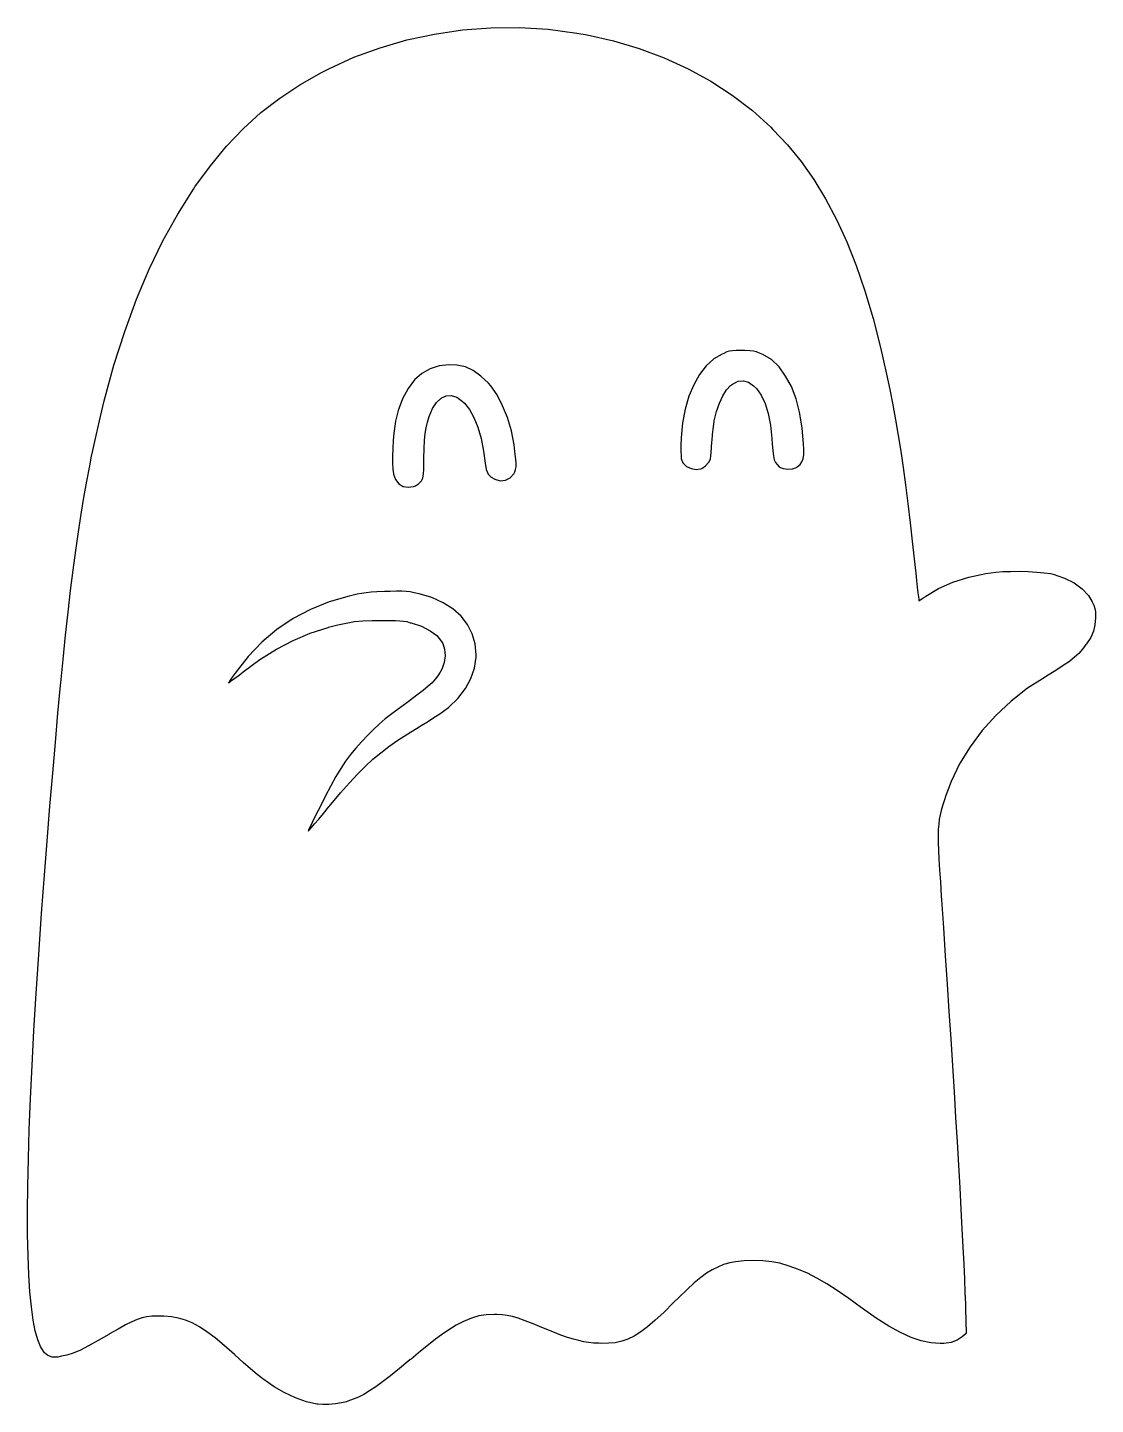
# Model space of a CAD drawing. Extents: x 26 to 70, y -152 to -25.
# Drawn here: x 61.82 to 64.882, y -152.317 to -148.37 of the extents above; entities that cross this region are included whole.
import ezdxf

# ---------------------------------------------------------------- set-up
doc = ezdxf.new("R2010")
doc.units = 0
doc.layers.add('BLACK', color=7, linetype='CONTINUOUS')

msp = doc.modelspace()

# ---------------------------------------------------------------- linework, layer by layer
at = {"layer": 'BLACK', "linetype": 'CONTINUOUS'}
for p, q in [((62.8306, -148.428), (62.9077, -148.405)), ((62.9077, -148.405), (62.9868, -148.389)), ((62.9868, -148.389), (63.0672, -148.377)), ((63.0672, -148.377), (63.1487, -148.371)), ((63.1487, -148.371), (63.2307, -148.37)), ((63.2307, -148.37), (63.3129, -148.375)), ((63.3129, -148.375), (63.3946, -148.386)), ((63.3946, -148.386), (63.4246, -148.391)), ((63.4246, -148.391), (63.5003, -148.408)), ((62.7558, -148.455), (62.8306, -148.428)), ((63.5003, -148.408), (63.574, -148.43)), ((63.574, -148.43), (63.6453, -148.457)), ((62.6838, -148.488), (62.7558, -148.455)), ((63.6453, -148.457), (63.7137, -148.488)), ((62.6009, -148.534), (62.6628, -148.499)), ((62.6628, -148.499), (62.6838, -148.488)), ((63.7137, -148.488), (63.7789, -148.524)), ((63.7789, -148.524), (63.8405, -148.564)), ((62.5432, -148.572), (62.6009, -148.534)), ((63.8405, -148.564), (63.898, -148.608)), ((62.4893, -148.614), (62.5432, -148.572)), ((62.4385, -148.66), (62.4893, -148.614)), ((63.898, -148.608), (63.951, -148.656)), ((62.3904, -148.71), (62.4385, -148.66)), ((63.951, -148.656), (63.957, -148.662)), ((63.957, -148.662), (63.9986, -148.706)), ((62.3445, -148.766), (62.3904, -148.71)), ((63.9986, -148.706), (64.0375, -148.754)), ((64.0375, -148.754), (64.0738, -148.806)), ((62.3, -148.827), (62.3445, -148.766)), ((62.2506, -148.905), (62.2955, -148.833)), ((62.2955, -148.833), (62.3, -148.827)), ((64.0738, -148.806), (64.1077, -148.861)), ((64.1077, -148.861), (64.1392, -148.92)), ((62.2084, -148.981), (62.2506, -148.905)), ((64.1392, -148.92), (64.1684, -148.984)), ((62.1691, -149.063), (62.2084, -148.981)), ((64.1684, -148.984), (64.1956, -149.052)), ((62.1325, -149.149), (62.1691, -149.063)), ((64.1956, -149.052), (64.2208, -149.125)), ((62.0988, -149.241), (62.1325, -149.149)), ((64.2208, -149.125), (64.2441, -149.204)), ((64.2441, -149.204), (64.2657, -149.287)), ((62.068, -149.338), (62.0988, -149.241)), ((63.8117, -149.306), (63.7876, -149.32)), ((63.8159, -149.304), (63.8117, -149.306)), ((63.8245, -149.3), (63.8159, -149.304)), ((63.8322, -149.298), (63.8245, -149.3)), ((63.8408, -149.297), (63.8322, -149.298)), ((63.8519, -149.296), (63.8408, -149.297)), ((63.8674, -149.296), (63.8519, -149.296)), ((63.8765, -149.296), (63.8674, -149.296)), ((63.8906, -149.297), (63.8765, -149.296)), ((63.9013, -149.298), (63.8906, -149.297)), ((63.9102, -149.3), (63.9013, -149.298)), ((63.9189, -149.303), (63.9102, -149.3)), ((63.9285, -149.307), (63.9189, -149.303)), ((63.9527, -149.322), (63.9285, -149.307)), ((64.2657, -149.287), (64.2829, -149.364)), ((62.0402, -149.44), (62.068, -149.338)), ((62.9741, -149.348), (62.9504, -149.362)), ((63.0004, -149.34), (62.9741, -149.348)), ((63.0291, -149.337), (63.0004, -149.34)), ((63.0507, -149.338), (63.0291, -149.337)), ((63.0753, -149.343), (63.0507, -149.338)), ((63.098, -149.353), (63.0753, -149.343)), ((63.1196, -149.369), (63.098, -149.353)), ((63.7658, -149.34), (63.7465, -149.365)), ((63.7876, -149.32), (63.7658, -149.34)), ((63.9745, -149.343), (63.9527, -149.322)), ((63.9935, -149.369), (63.9745, -149.343)), ((62.9293, -149.38), (62.9109, -149.405)), ((62.9504, -149.362), (62.9293, -149.38)), ((63.1412, -149.389), (63.1196, -149.369)), ((63.1479, -149.397), (63.1412, -149.389)), ((63.7465, -149.365), (63.7299, -149.394)), ((63.8349, -149.396), (63.8411, -149.392)), ((63.8411, -149.392), (63.857, -149.384)), ((63.857, -149.384), (63.8722, -149.383)), ((63.8722, -149.383), (63.8869, -149.387)), ((63.8869, -149.387), (63.9016, -149.397)), ((64.0098, -149.399), (63.9935, -149.369)), ((64.2829, -149.364), (64.2921, -149.408)), ((62.9109, -149.405), (62.8955, -149.434)), ((62.9928, -149.445), (63.0057, -149.432)), ((63.0057, -149.432), (63.0198, -149.426)), ((63.0198, -149.426), (63.0348, -149.425)), ((63.0348, -149.425), (63.0504, -149.43)), ((63.0504, -149.43), (63.0664, -149.441)), ((63.1661, -149.423), (63.1479, -149.397)), ((63.1822, -149.454), (63.1661, -149.423)), ((63.7161, -149.427), (63.7054, -149.464)), ((63.7299, -149.394), (63.7161, -149.427)), ((63.8034, -149.447), (63.8131, -149.426)), ((63.8131, -149.426), (63.8238, -149.409)), ((63.8238, -149.409), (63.8349, -149.396)), ((63.9016, -149.397), (63.9095, -149.405)), ((63.9095, -149.405), (63.9232, -149.424)), ((63.9232, -149.424), (63.9346, -149.448)), ((64.0232, -149.434), (64.0098, -149.399)), ((64.2921, -149.408), (64.3007, -149.452)), ((62.0261, -149.497), (62.0362, -149.456)), ((62.0362, -149.456), (62.0402, -149.44)), ((62.883, -149.468), (62.8753, -149.498)), ((62.8955, -149.434), (62.883, -149.468)), ((62.9715, -149.485), (62.9813, -149.462)), ((62.9813, -149.462), (62.9928, -149.445)), ((63.0664, -149.441), (63.0724, -149.447)), ((63.0724, -149.447), (63.0868, -149.465)), ((63.0868, -149.465), (63.0996, -149.488)), ((63.196, -149.488), (63.1822, -149.454)), ((63.7054, -149.464), (63.698, -149.503)), ((63.7888, -149.497), (63.7952, -149.471)), ((63.7952, -149.471), (63.8034, -149.447)), ((63.9346, -149.448), (63.9435, -149.476)), ((64.0336, -149.473), (64.0232, -149.434)), ((64.3007, -149.452), (64.3087, -149.495)), ((62.0165, -149.539), (62.0261, -149.497)), ((62.8753, -149.498), (62.8727, -149.513)), ((62.9627, -149.517), (62.9667, -149.501)), ((62.9667, -149.501), (62.9715, -149.485)), ((63.0996, -149.488), (63.1108, -149.516)), ((63.2071, -149.526), (63.196, -149.488)), ((63.698, -149.503), (63.694, -149.546)), ((63.7855, -149.521), (63.7872, -149.507)), ((63.7872, -149.507), (63.7886, -149.498)), ((63.7886, -149.498), (63.7888, -149.497)), ((63.9435, -149.476), (63.95, -149.51)), ((63.95, -149.51), (63.9543, -149.548)), ((64.0409, -149.517), (64.0336, -149.473)), ((64.3087, -149.495), (64.3162, -149.539)), ((62.0073, -149.582), (62.0165, -149.539)), ((62.8704, -149.533), (62.8687, -149.554)), ((62.8727, -149.513), (62.8704, -149.533)), ((62.9579, -149.554), (62.9598, -149.534)), ((62.9598, -149.534), (62.9627, -149.517)), ((63.1108, -149.516), (63.1202, -149.548)), ((63.1202, -149.548), (63.1274, -149.584)), ((63.2153, -149.566), (63.2071, -149.526)), ((63.694, -149.546), (63.6933, -149.568)), ((63.7825, -149.554), (63.7839, -149.537)), ((63.7839, -149.537), (63.7855, -149.521)), ((63.9543, -149.548), (63.9552, -149.563)), ((64.0449, -149.564), (64.0409, -149.517)), ((64.3162, -149.539), (64.3234, -149.584)), ((62.0038, -149.599), (62.0073, -149.582)), ((62.8675, -149.577), (62.8669, -149.599)), ((62.8687, -149.554), (62.8675, -149.577)), ((62.9563, -149.605), (62.9568, -149.577)), ((62.9568, -149.577), (62.9579, -149.554)), ((63.1274, -149.584), (63.1321, -149.619)), ((63.2175, -149.585), (63.2153, -149.566)), ((63.2203, -149.608), (63.2175, -149.585)), ((63.6933, -149.568), (63.6933, -149.585)), ((63.6933, -149.585), (63.6935, -149.597)), ((63.7786, -149.599), (63.7797, -149.588)), ((63.7797, -149.588), (63.7809, -149.574)), ((63.7809, -149.574), (63.7822, -149.558)), ((63.7822, -149.558), (63.7825, -149.554)), ((63.9552, -149.563), (63.9565, -149.583)), ((63.9565, -149.583), (63.9582, -149.598)), ((64.0454, -149.578), (64.0449, -149.564)), ((64.0452, -149.594), (64.0454, -149.578)), ((64.3234, -149.584), (64.3304, -149.631)), ((61.9899, -149.67), (61.9984, -149.626)), ((61.9984, -149.626), (62.0038, -149.599)), ((62.8669, -149.599), (62.8669, -149.619)), ((62.8669, -149.619), (62.8676, -149.636)), ((62.9559, -149.637), (62.9562, -149.622)), ((62.9562, -149.622), (62.9563, -149.605)), ((63.1321, -149.619), (63.1351, -149.637)), ((63.2195, -149.637), (63.2209, -149.629)), ((63.2209, -149.619), (63.2203, -149.608)), ((63.2209, -149.629), (63.2209, -149.619)), ((63.6935, -149.597), (63.6942, -149.605)), ((63.6942, -149.605), (63.6954, -149.611)), ((63.6954, -149.611), (63.6974, -149.615)), ((63.6974, -149.615), (63.6992, -149.618)), ((63.6992, -149.618), (63.7096, -149.628)), ((63.7096, -149.628), (63.7226, -149.634)), ((63.7531, -149.634), (63.7641, -149.626)), ((63.7641, -149.626), (63.7728, -149.616)), ((63.7728, -149.616), (63.7776, -149.607)), ((63.7776, -149.607), (63.7778, -149.605)), ((63.7778, -149.605), (63.7786, -149.599)), ((63.9582, -149.598), (63.9606, -149.609)), ((63.9606, -149.609), (63.964, -149.617)), ((63.964, -149.617), (63.9687, -149.623)), ((63.9687, -149.623), (63.9752, -149.629)), ((63.9752, -149.629), (63.976, -149.63)), ((63.976, -149.63), (63.9862, -149.634)), ((64.0241, -149.631), (64.0268, -149.629)), ((64.0268, -149.629), (64.0347, -149.623)), ((64.0347, -149.623), (64.0401, -149.615)), ((64.0401, -149.615), (64.0436, -149.606)), ((64.0436, -149.606), (64.0452, -149.594)), ((61.9817, -149.717), (61.9899, -149.67)), ((62.8676, -149.636), (62.8692, -149.649)), ((62.8692, -149.649), (62.8693, -149.65)), ((62.8693, -149.65), (62.8752, -149.666)), ((62.8752, -149.666), (62.8848, -149.678)), ((62.9411, -149.678), (62.9489, -149.67)), ((62.9489, -149.67), (62.9492, -149.669)), ((62.9492, -149.669), (62.9516, -149.666)), ((62.9516, -149.666), (62.9534, -149.661)), ((62.9534, -149.661), (62.9547, -149.656)), ((62.9547, -149.656), (62.9555, -149.648)), ((62.9555, -149.648), (62.9559, -149.637)), ((63.1351, -149.637), (63.1408, -149.65)), ((63.1408, -149.65), (63.1496, -149.659)), ((63.1496, -149.659), (63.1596, -149.665)), ((63.1596, -149.665), (63.1752, -149.669)), ((63.1752, -149.669), (63.1903, -149.667)), ((63.1903, -149.667), (63.2036, -149.661)), ((63.2036, -149.661), (63.214, -149.649)), ((63.214, -149.649), (63.2167, -149.644)), ((63.2167, -149.644), (63.2195, -149.637)), ((63.7226, -149.634), (63.7366, -149.637)), ((63.7366, -149.637), (63.7496, -149.635)), ((63.7496, -149.635), (63.7531, -149.634)), ((63.9862, -149.634), (63.9993, -149.636)), ((63.9993, -149.636), (64.0128, -149.635)), ((64.0128, -149.635), (64.0241, -149.631)), ((64.3304, -149.631), (64.3372, -149.681)), ((62.8848, -149.678), (62.8972, -149.686)), ((62.8972, -149.686), (62.9116, -149.688)), ((62.9116, -149.688), (62.9271, -149.686)), ((62.9271, -149.686), (62.9321, -149.684)), ((62.9321, -149.684), (62.9411, -149.678)), ((64.3372, -149.681), (64.3439, -149.734)), ((61.9738, -149.765), (61.9817, -149.717)), ((64.3439, -149.734), (64.3506, -149.79)), ((61.9661, -149.816), (61.9738, -149.765)), ((61.9585, -149.869), (61.9661, -149.816)), ((64.3506, -149.79), (64.3575, -149.851)), ((64.3575, -149.851), (64.3647, -149.918)), ((61.9511, -149.925), (61.9585, -149.869)), ((61.9438, -149.984), (61.9511, -149.925)), ((64.3647, -149.918), (64.3664, -149.934)), ((64.3664, -149.934), (64.3686, -149.955)), ((64.4729, -149.96), (64.5182, -149.946)), ((64.5182, -149.946), (64.5674, -149.935)), ((64.5674, -149.935), (64.5964, -149.931)), ((64.5964, -149.931), (64.6162, -149.929)), ((64.6162, -149.929), (64.6392, -149.929)), ((64.6392, -149.929), (64.664, -149.928)), ((64.664, -149.928), (64.689, -149.929)), ((64.689, -149.929), (64.7131, -149.931)), ((64.7131, -149.931), (64.7347, -149.933)), ((64.7347, -149.933), (64.7524, -149.935)), ((64.7524, -149.935), (64.7605, -149.937)), ((64.7605, -149.937), (64.7924, -149.948)), ((61.9366, -150.046), (61.9438, -149.984)), ((62.8782, -149.986), (62.8593, -149.987)), ((62.8933, -149.986), (62.8782, -149.986)), ((62.9058, -149.987), (62.8933, -149.986)), ((64.3686, -149.955), (64.3707, -149.974)), ((64.3707, -149.974), (64.3724, -149.99)), ((64.3955, -150), (64.4319, -149.978)), ((64.4319, -149.978), (64.4729, -149.96)), ((64.7924, -149.948), (64.8201, -149.962)), ((64.8201, -149.962), (64.8433, -149.979)), ((64.8433, -149.979), (64.8614, -149.998)), ((62.6852, -150.016), (62.6316, -150.038)), ((62.7426, -150), (62.6852, -150.016)), ((62.75, -149.998), (62.7426, -150)), ((62.7649, -149.994), (62.75, -149.998)), ((62.778, -149.992), (62.7649, -149.994)), ((62.7908, -149.99), (62.778, -149.992)), ((62.8049, -149.989), (62.7908, -149.99)), ((62.8219, -149.988), (62.8049, -149.989)), ((62.8434, -149.987), (62.8219, -149.988)), ((62.8593, -149.987), (62.8434, -149.987)), ((62.9171, -149.988), (62.9058, -149.987)), ((62.9283, -149.99), (62.9171, -149.988)), ((62.9427, -149.993), (62.9283, -149.99)), ((62.9791, -150.004), (62.9427, -149.993)), ((63.0115, -150.019), (62.9791, -150.004)), ((63.0395, -150.036), (63.0115, -150.019)), ((64.3724, -149.99), (64.3739, -150.002)), ((64.3739, -150.002), (64.3749, -150.01)), ((64.3749, -150.01), (64.3753, -150.013)), ((64.3753, -150.013), (64.378, -150.011)), ((64.378, -150.011), (64.3844, -150.007)), ((64.3844, -150.007), (64.3932, -150.002)), ((64.3932, -150.002), (64.3955, -150)), ((64.8614, -149.998), (64.8719, -150.016)), ((64.8719, -150.016), (64.8769, -150.026)), ((61.9294, -150.112), (61.9366, -150.046)), ((62.5816, -150.064), (62.5352, -150.096)), ((62.6316, -150.038), (62.5816, -150.064)), ((63.0629, -150.057), (63.0395, -150.036)), ((63.0815, -150.081), (63.0629, -150.057)), ((64.8769, -150.026), (64.8799, -150.035)), ((64.8799, -150.035), (64.8813, -150.045)), ((64.8816, -150.062), (64.8802, -150.082)), ((64.8813, -150.045), (64.8816, -150.057)), ((64.8816, -150.057), (64.8816, -150.062)), ((62.5352, -150.096), (62.4922, -150.132)), ((62.6307, -150.106), (62.6821, -150.09)), ((62.6821, -150.09), (62.683, -150.089)), ((62.683, -150.089), (62.7099, -150.082)), ((62.7099, -150.082), (62.734, -150.077)), ((62.734, -150.077), (62.7572, -150.073)), ((62.7572, -150.073), (62.7811, -150.071)), ((62.7811, -150.071), (62.8077, -150.07)), ((62.8077, -150.07), (62.8362, -150.07)), ((62.8362, -150.07), (62.8578, -150.07)), ((62.8578, -150.07), (62.8746, -150.07)), ((62.8746, -150.07), (62.8877, -150.071)), ((62.8877, -150.071), (62.8984, -150.072)), ((62.8984, -150.072), (62.9078, -150.073)), ((62.9078, -150.073), (62.9171, -150.076)), ((62.9171, -150.076), (62.9196, -150.076)), ((62.9196, -150.076), (62.9494, -150.086)), ((62.9494, -150.086), (62.9741, -150.099)), ((62.9741, -150.099), (62.9934, -150.113)), ((63.095, -150.108), (63.0815, -150.081)), ((64.876, -150.1), (64.8682, -150.118)), ((64.8802, -150.082), (64.876, -150.1)), ((61.9222, -150.182), (61.9294, -150.112)), ((62.4922, -150.132), (62.4526, -150.173)), ((62.5339, -150.152), (62.5816, -150.127)), ((62.5816, -150.127), (62.6307, -150.106)), ((62.9934, -150.113), (63.0073, -150.13)), ((63.0073, -150.13), (63.0107, -150.136)), ((63.0107, -150.136), (63.0157, -150.152)), ((63.1033, -150.137), (63.095, -150.108)), ((63.1061, -150.168), (63.1033, -150.137)), ((64.8544, -150.139), (64.8446, -150.152)), ((64.8563, -150.137), (64.8544, -150.139)), ((64.8682, -150.118), (64.8563, -150.137)), ((61.9157, -150.248), (61.9222, -150.182)), ((62.4526, -150.173), (62.425, -150.208)), ((62.4386, -150.217), (62.4865, -150.182)), ((62.4865, -150.182), (62.5339, -150.152)), ((63.017, -150.171), (63.0145, -150.19)), ((63.0157, -150.152), (63.017, -150.171)), ((63.1015, -150.206), (63.1059, -150.175)), ((63.1059, -150.175), (63.1061, -150.168)), ((64.8217, -150.175), (64.8071, -150.187)), ((64.834, -150.164), (64.8217, -150.175)), ((64.8446, -150.152), (64.834, -150.164)), ((62.4153, -150.221), (62.4069, -150.232)), ((62.425, -150.208), (62.4153, -150.221)), ((62.4264, -150.226), (62.4386, -150.217)), ((63.0028, -150.218), (62.9965, -150.228)), ((63.0084, -150.207), (63.0028, -150.218)), ((63.0085, -150.207), (63.0084, -150.207)), ((63.0145, -150.19), (63.0085, -150.207)), ((63.0913, -150.236), (63.1015, -150.206)), ((64.7678, -150.213), (64.7416, -150.229)), ((64.7893, -150.199), (64.7678, -150.213)), ((64.8071, -150.187), (64.7893, -150.199)), ((61.9075, -150.335), (61.9149, -150.256)), ((61.9149, -150.256), (61.9157, -150.248)), ((62.397, -150.247), (62.3964, -150.248)), ((62.3964, -150.248), (62.3987, -150.247)), ((62.4007, -150.241), (62.397, -150.247)), ((62.3987, -150.247), (62.4049, -150.242)), ((62.4069, -150.232), (62.4007, -150.241)), ((62.4049, -150.242), (62.4144, -150.235)), ((62.4144, -150.235), (62.4264, -150.226)), ((62.9684, -150.258), (62.9542, -150.27)), ((62.9798, -150.248), (62.9684, -150.258)), ((62.989, -150.238), (62.9798, -150.248)), ((62.9965, -150.228), (62.989, -150.238)), ((63.0754, -150.265), (63.0913, -150.236)), ((64.737, -150.232), (64.6866, -150.264)), ((64.7416, -150.229), (64.737, -150.232)), ((62.9152, -150.3), (62.8892, -150.319)), ((62.9366, -150.284), (62.9152, -150.3)), ((62.9542, -150.27), (62.9366, -150.284)), ((63.0277, -150.318), (63.0541, -150.293)), ((63.0541, -150.293), (63.0754, -150.265)), ((64.6395, -150.301), (64.5961, -150.342)), ((64.6866, -150.264), (64.6395, -150.301)), ((61.9, -150.419), (61.9075, -150.335)), ((62.8641, -150.337), (62.8452, -150.352)), ((62.8865, -150.321), (62.8641, -150.337)), ((62.8892, -150.319), (62.8865, -150.321)), ((62.9853, -150.348), (63.0022, -150.337)), ((63.0022, -150.337), (63.0164, -150.327)), ((63.0164, -150.327), (63.0267, -150.319)), ((63.0267, -150.319), (63.0277, -150.318)), ((62.8281, -150.367), (62.811, -150.383)), ((62.8452, -150.352), (62.8281, -150.367)), ((62.9105, -150.395), (62.9426, -150.375)), ((62.9426, -150.375), (62.9486, -150.371)), ((62.9486, -150.371), (62.967, -150.36)), ((62.967, -150.36), (62.9853, -150.348)), ((64.5961, -150.342), (64.5568, -150.385)), ((61.8924, -150.507), (61.9, -150.419)), ((62.7774, -150.418), (62.761, -150.436)), ((62.7959, -150.398), (62.7774, -150.418)), ((62.811, -150.383), (62.7959, -150.398)), ((62.8563, -150.431), (62.882, -150.413)), ((62.882, -150.413), (62.9105, -150.395)), ((64.5568, -150.385), (64.5221, -150.432)), ((62.7461, -150.454), (62.7321, -150.473)), ((62.761, -150.436), (62.7461, -150.454)), ((62.8104, -150.467), (62.8327, -150.449)), ((62.8327, -150.449), (62.8563, -150.431)), ((64.5221, -150.432), (64.4922, -150.481)), ((62.7184, -150.494), (62.7044, -150.517)), ((62.7321, -150.473), (62.7184, -150.494)), ((62.7663, -150.51), (62.7885, -150.488)), ((62.7885, -150.488), (62.8104, -150.467)), ((64.4922, -150.481), (64.4676, -150.531)), ((61.8845, -150.602), (61.8924, -150.507)), ((62.7044, -150.517), (62.6896, -150.544)), ((62.7178, -150.564), (62.743, -150.535)), ((62.743, -150.535), (62.7663, -150.51)), ((64.4676, -150.531), (64.4527, -150.571)), ((62.6734, -150.574), (62.6634, -150.594)), ((62.6896, -150.544), (62.6734, -150.574)), ((62.6898, -150.597), (62.7178, -150.564)), ((64.4527, -150.571), (64.4475, -150.587)), ((61.8764, -150.702), (61.8845, -150.602)), ((62.653, -150.614), (62.6438, -150.633)), ((62.6634, -150.594), (62.653, -150.614)), ((62.6682, -150.623), (62.6829, -150.605)), ((62.6829, -150.605), (62.6898, -150.597)), ((64.4392, -150.614), (64.4362, -150.627)), ((64.443, -150.601), (64.4392, -150.614)), ((64.4475, -150.587), (64.443, -150.601)), ((62.636, -150.649), (62.63, -150.661)), ((62.634, -150.663), (62.6432, -150.653)), ((62.6438, -150.633), (62.636, -150.649)), ((62.6432, -150.653), (62.6548, -150.639)), ((62.6548, -150.639), (62.6682, -150.623)), ((64.4322, -150.654), (64.4311, -150.669)), ((64.4339, -150.64), (64.4322, -150.654)), ((64.4362, -150.627), (64.4339, -150.64)), ((62.626, -150.67), (62.6244, -150.674)), ((62.6244, -150.674), (62.6246, -150.674)), ((62.6246, -150.674), (62.6276, -150.671)), ((62.63, -150.661), (62.626, -150.67)), ((62.6276, -150.671), (62.634, -150.663)), ((64.4311, -150.669), (64.4307, -150.686)), ((64.4307, -150.686), (64.4308, -150.706)), ((61.8697, -150.787), (61.8764, -150.702)), ((64.4308, -150.706), (64.4316, -150.728)), ((64.4316, -150.728), (64.4328, -150.754)), ((64.4328, -150.754), (64.4346, -150.784)), ((61.8604, -150.91), (61.8697, -150.787)), ((64.4346, -150.784), (64.4369, -150.819)), ((64.4369, -150.819), (64.4396, -150.86)), ((64.4396, -150.86), (64.4403, -150.87)), ((64.4403, -150.87), (64.4458, -150.951)), ((61.8522, -151.027), (61.8604, -150.91)), ((64.4458, -150.951), (64.4512, -151.031)), ((61.8448, -151.139), (61.8522, -151.027)), ((64.4512, -151.031), (64.4565, -151.112)), ((64.4565, -151.112), (64.4617, -151.191)), ((61.8385, -151.245), (61.8448, -151.139)), ((64.4617, -151.191), (64.4667, -151.269)), ((61.833, -151.345), (61.8385, -151.245)), ((64.4667, -151.269), (64.4715, -151.346)), ((61.8286, -151.44), (61.833, -151.345)), ((64.4715, -151.346), (64.4762, -151.421)), ((61.8251, -151.529), (61.8286, -151.44)), ((64.4762, -151.421), (64.4806, -151.494)), ((64.4806, -151.494), (64.4848, -151.564)), ((61.8225, -151.613), (61.8251, -151.529)), ((64.4848, -151.564), (64.4887, -151.631)), ((61.8209, -151.691), (61.8225, -151.613)), ((64.4887, -151.631), (64.4924, -151.696)), ((61.8202, -151.763), (61.8209, -151.691)), ((64.4924, -151.696), (64.4958, -151.757)), ((64.4958, -151.757), (64.4988, -151.814)), ((61.8205, -151.83), (61.8202, -151.763)), ((61.8218, -151.89), (61.8205, -151.83)), ((64.4988, -151.814), (64.5016, -151.866)), ((64.5016, -151.866), (64.5039, -151.915)), ((61.824, -151.945), (61.8218, -151.89)), ((63.8157, -151.916), (63.7991, -151.923)), ((63.8336, -151.911), (63.8157, -151.916)), ((63.8501, -151.908), (63.8336, -151.911)), ((63.8743, -151.905), (63.8501, -151.908)), ((63.901, -151.904), (63.8743, -151.905)), ((63.9282, -151.905), (63.901, -151.904)), ((63.9541, -151.908), (63.9282, -151.905)), ((63.9768, -151.912), (63.9541, -151.908)), ((64.004, -151.921), (63.9768, -151.912)), ((63.9768, -151.912), (63.9768, -151.912)), ((64.5039, -151.915), (64.5059, -151.958)), ((61.8271, -151.994), (61.824, -151.945)), ((63.75, -151.953), (63.7316, -151.968)), ((63.7669, -151.941), (63.75, -151.953)), ((63.7831, -151.931), (63.7669, -151.941)), ((63.7991, -151.923), (63.7831, -151.931)), ((64.0303, -151.93), (64.004, -151.921)), ((64.0565, -151.941), (64.0303, -151.93)), ((64.0833, -151.955), (64.0565, -151.941)), ((64.1114, -151.971), (64.0833, -151.955)), ((64.5059, -151.958), (64.5076, -151.996)), ((61.8313, -152.037), (61.8271, -151.994)), ((63.711, -151.987), (63.6877, -152.01)), ((63.7316, -151.968), (63.711, -151.987)), ((64.1416, -151.99), (64.1114, -151.971)), ((64.1746, -152.013), (64.1416, -151.99)), ((64.5076, -151.996), (64.5088, -152.029)), ((61.8363, -152.075), (61.8313, -152.037)), ((63.6717, -152.025), (63.6441, -152.053)), ((63.6877, -152.01), (63.6717, -152.025)), ((64.2112, -152.04), (64.1746, -152.013)), ((64.5088, -152.029), (64.5092, -152.042)), ((61.8424, -152.106), (61.8363, -152.075)), ((62.1344, -152.073), (62.1189, -152.08)), ((62.1485, -152.069), (62.1344, -152.073)), ((62.1622, -152.066), (62.1485, -152.069)), ((62.1764, -152.064), (62.1622, -152.066)), ((62.192, -152.064), (62.1764, -152.064)), ((62.2099, -152.064), (62.192, -152.064)), ((62.2113, -152.064), (62.2099, -152.064)), ((62.233, -152.066), (62.2113, -152.064)), ((62.2534, -152.07), (62.233, -152.066)), ((62.273, -152.075), (62.2534, -152.07)), ((62.2926, -152.083), (62.273, -152.075)), ((63.0929, -152.07), (63.0701, -152.079)), ((63.1139, -152.063), (63.0929, -152.07)), ((63.1353, -152.06), (63.1139, -152.063)), ((63.1592, -152.059), (63.1353, -152.06)), ((63.1656, -152.059), (63.1592, -152.059)), ((63.181, -152.06), (63.1656, -152.059)), ((63.1955, -152.062), (63.181, -152.06)), ((63.2104, -152.065), (63.1955, -152.062)), ((63.2269, -152.07), (63.2104, -152.065)), ((63.2463, -152.077), (63.2269, -152.07)), ((63.2699, -152.086), (63.2463, -152.077)), ((63.6197, -152.075), (63.5978, -152.094)), ((63.6441, -152.053), (63.6197, -152.075)), ((64.2142, -152.042), (64.2112, -152.04)), ((64.2532, -152.07), (64.2142, -152.042)), ((64.2891, -152.093), (64.2532, -152.07)), ((64.5092, -152.042), (64.5112, -152.114)), ((61.8493, -152.132), (61.8424, -152.106)), ((62.0537, -152.116), (62.0223, -152.134)), ((62.0552, -152.115), (62.0537, -152.116)), ((62.0802, -152.101), (62.0552, -152.115)), ((62.1012, -152.089), (62.0802, -152.101)), ((62.1189, -152.08), (62.1012, -152.089)), ((62.3128, -152.094), (62.2926, -152.083)), ((62.3343, -152.109), (62.3128, -152.094)), ((62.3578, -152.126), (62.3343, -152.109)), ((63.0067, -152.117), (62.9894, -152.13)), ((63.022, -152.107), (63.0067, -152.117)), ((63.0359, -152.098), (63.022, -152.107)), ((63.0491, -152.09), (63.0359, -152.098)), ((63.0621, -152.083), (63.0491, -152.09)), ((63.0701, -152.079), (63.0621, -152.083)), ((63.2989, -152.098), (63.2699, -152.086)), ((63.326, -152.109), (63.2989, -152.098)), ((63.3489, -152.118), (63.326, -152.109)), ((63.5779, -152.109), (63.5593, -152.121)), ((63.5978, -152.094), (63.5779, -152.109)), ((64.3223, -152.111), (64.2891, -152.093)), ((64.3532, -152.125), (64.3223, -152.111)), ((64.5112, -152.114), (64.4996, -152.123)), ((61.8573, -152.151), (61.8493, -152.132)), ((61.8601, -152.156), (61.8573, -152.151)), ((61.8689, -152.169), (61.8601, -152.156)), ((61.9951, -152.149), (61.9716, -152.161)), ((62.0223, -152.134), (61.9951, -152.149)), ((62.3838, -152.148), (62.3578, -152.126)), ((62.4131, -152.174), (62.3838, -152.148)), ((62.9696, -152.146), (62.9465, -152.164)), ((62.9894, -152.13), (62.9696, -152.146)), ((63.3685, -152.125), (63.3489, -152.118)), ((63.3855, -152.13), (63.3685, -152.125)), ((63.4007, -152.134), (63.3855, -152.13)), ((63.4148, -152.137), (63.4007, -152.134)), ((63.4285, -152.139), (63.4148, -152.137)), ((63.4426, -152.141), (63.4285, -152.139)), ((63.4579, -152.141), (63.4426, -152.141)), ((63.4643, -152.142), (63.4579, -152.141)), ((63.4857, -152.141), (63.4643, -152.142)), ((63.5052, -152.14), (63.4857, -152.141)), ((63.5236, -152.136), (63.5052, -152.14)), ((63.5414, -152.13), (63.5236, -152.136)), ((63.5593, -152.121), (63.5414, -152.13)), ((64.3822, -152.135), (64.3532, -152.125)), ((64.4097, -152.14), (64.3822, -152.135)), ((64.436, -152.142), (64.4097, -152.14)), ((64.4468, -152.142), (64.436, -152.142)), ((64.4675, -152.139), (64.4468, -152.142)), ((64.4847, -152.133), (64.4675, -152.139)), ((64.4996, -152.123), (64.4847, -152.133)), ((61.8788, -152.177), (61.8689, -152.169)), ((61.8909, -152.181), (61.8788, -152.177)), ((61.9066, -152.181), (61.8909, -152.181)), ((61.9171, -152.179), (61.9066, -152.181)), ((61.9332, -152.176), (61.9171, -152.179)), ((61.9511, -152.17), (61.9332, -152.176)), ((61.9716, -152.161), (61.9511, -152.17)), ((62.4141, -152.175), (62.4131, -152.174)), ((62.4386, -152.197), (62.4141, -152.175)), ((62.9165, -152.189), (62.8867, -152.214)), ((62.9196, -152.187), (62.9165, -152.189)), ((62.9465, -152.164), (62.9196, -152.187)), ((62.4597, -152.215), (62.4386, -152.197)), ((62.4782, -152.231), (62.4597, -152.215)), ((62.495, -152.244), (62.4782, -152.231)), ((62.8608, -152.235), (62.8382, -152.252)), ((62.8867, -152.214), (62.8608, -152.235)), ((62.5109, -152.255), (62.495, -152.244)), ((62.5268, -152.266), (62.5109, -152.255)), ((62.5562, -152.283), (62.5268, -152.266)), ((62.8182, -152.266), (62.8003, -152.278)), ((62.8382, -152.252), (62.8182, -152.266)), ((62.5879, -152.298), (62.5562, -152.283)), ((62.6197, -152.309), (62.5879, -152.298)), ((62.6497, -152.316), (62.6197, -152.309)), ((62.7202, -152.312), (62.7026, -152.315)), ((62.7346, -152.309), (62.7202, -152.312)), ((62.7382, -152.308), (62.7346, -152.309)), ((62.7535, -152.302), (62.7382, -152.308)), ((62.7686, -152.296), (62.7535, -152.302)), ((62.784, -152.288), (62.7686, -152.296)), ((62.8003, -152.278), (62.784, -152.288)), ((62.6521, -152.316), (62.6497, -152.316)), ((62.6664, -152.317), (62.6521, -152.316)), ((62.684, -152.317), (62.6664, -152.317)), ((62.7026, -152.315), (62.684, -152.317))]:
    msp.add_line(p, q, dxfattribs=at)

doc.saveas('drawing.dxf')
